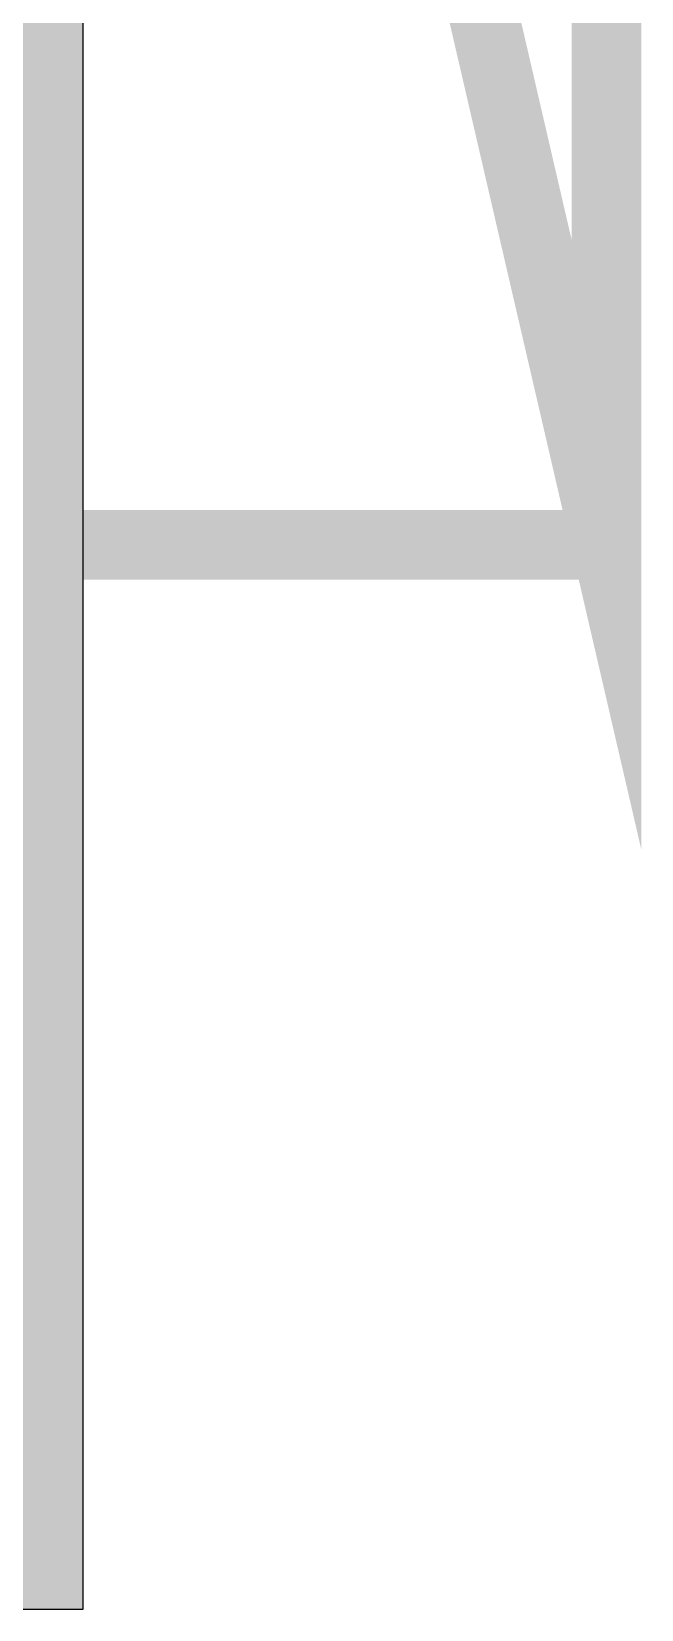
# Model space of a CAD drawing. Header units: millimetres. Extents: x -4760 to 87103, y -23275 to 20441.
# Drawn here: x 14521 to 14870, y -2140 to -1236 of the extents above; entities that cross this region are included whole.
import ezdxf

# ---------------------------------------------------------------- set-up
doc = ezdxf.new("R2010")
doc.units = ezdxf.units.MM
doc.header["$LTSCALE"] = 150
doc.linetypes.add('DASHED', pattern=[19.05, 12.7, -6.35])
doc.layers.add('ad-Elevation 10', color=8, linetype='Continuous')
doc.layers.add('ad-Secondary Roof', color=6, linetype='Continuous', true_color=0xff00ff)
doc.layers.add('ad-Verandah', color=7, linetype='Continuous', true_color=0xa57c52)

# ---------------------------------------------------------------- blocks, each defined once
blk = doc.blocks.new('zw$6CCD')
at = {"transparency": 33554559}
h = blk.add_hatch(dxfattribs=at)
h.set_pattern_fill('GRASS', color=74, angle=90)
h.set_pattern_definition([(180, (12995, -15755), (-17.96051, -17.96051), [4.7625, -31.15852]), (135, (12995, -15755), (-17.96051, -17.96051), [4.7625, -20.6375]), (225, (12995, -15755), (17.96051, -17.96051), [4.7625, -20.6375])])
h.paths.add_polyline_path([(9625, -15760), (9625, -14850), (14550, -14850), (14550, -15760)])
h = blk.add_hatch(color=256, dxfattribs=at)
h.dxf.hatch_style = 1
h.set_gradient(color1=(153, 204, 0), color2=(63, 127, 0), tint=1, name='INVSPHERICAL')
h.paths.add_polyline_path([(9625, -15760), (9625, -14850), (14550, -14850), (14550, -15760)])
at = {"layer": 'ad-Elevation 10'}
blk.add_lwpolyline([(9625, -15760), (9625, -14850), (14550, -14850), (14550, -15760)], close=True, dxfattribs=at)
blk = doc.blocks.new('A$Ca594aa6c')
at = {"layer": 'ad-Secondary Roof', "linetype": 'DASHED', "ltscale": 2, "const_width": 40}
for points in [[(14850, -8425), (14070.7, -11787.5), (14850, -15150)], [(12570, -8425), (10464.63, -11787.5), (12570, -15150), (14850, -15150), (14850, -8425)]]:
    blk.add_lwpolyline(points, close=True, dxfattribs=at)
blk = doc.blocks.new('1625W-Roof Plan')
at = {"rotation": 360}
blk.add_blockref('A$Ca594aa6c', (0, 13620), dxfattribs=at)
blk = doc.blocks.new('1625_West Villa')
at = {"layer": 'ad-Verandah'}
blk.add_blockref('zw$6CCD', (0, 13620), dxfattribs=at)
blk.add_blockref('1625W-Roof Plan', (0, 0))

msp = doc.modelspace()

# ---------------------------------------------------------------- block references
msp.add_blockref('1625_West Villa', (0, 0))

doc.saveas('drawing.dxf')
